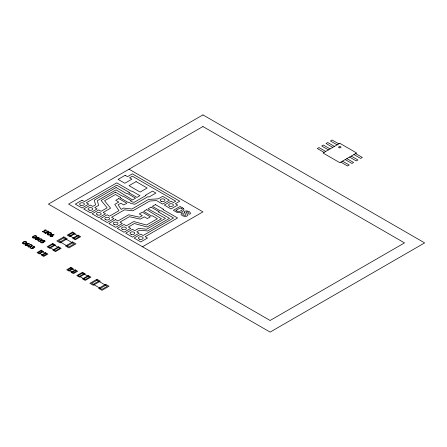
<?xml version="1.0" encoding="UTF-8"?>
<svg xmlns="http://www.w3.org/2000/svg" width="447" height="447" viewBox="0 0 447 447"><rect width="100%" height="100%" fill="white"/><g stroke="black" fill="none" stroke-linecap="round" stroke-linejoin="round"><path stroke-width="0.67" d="M43.309 240.179L43.7 240.207M33.139 248.353L33.296 248.214A1.05 0.603 0 0 0 33.402 247.906L33.268 247.632M46.27 230.188L45.655 229.914A6.783 3.917 0 0 1 45.158 229.887C43.901 229.881 45.471 230.356 45.041 230.389A19.785 11.421 0 0 1 44.694 230.568L44.018 230.915A15.377 8.879 0 0 0 43.622 231.127L43.543 231.172A4.911 2.833 0 0 0 43.264 231.362A4.436 2.559 0 0 1 42.985 231.552L42.258 231.574A2.118 1.224 0 0 0 42.381 231.652L43.672 232.138L43.42 231.775A4.582 2.648 0 0 0 43.689 231.591A3.565 2.056 0 0 1 44.035 231.362M39.342 253.175L42.197 251.527M49.751 247.549L54.121 245.029M69.911 235.91L73.939 233.585M60.166 241.928L65.541 238.821M42.7 255.114L45.555 253.466M73.939 238.24L77.974 235.91M54.121 250.069L58.49 247.549M67.223 245.995L72.598 242.894M69.067 270.34L71.928 268.692M72.431 272.279L75.286 270.631M79.482 276.352L83.852 273.827M83.852 278.872L88.215 276.352M142.47 246.772L202.938 211.861L129.032 169.195M93.255 284.303L98.631 281.197M100.312 288.376L105.688 285.27M25.987 243.302L24.121 243.978A1.436 0.827 0 0 1 23.043 243.833L22.965 243.794A2.045 1.185 0 0 1 22.73 243.665L22.59 243.565A1.358 0.782 0 0 1 22.356 243.062L22.384 242.933A1.961 1.134 0 0 1 22.445 242.805A4.034 2.33 0 0 1 23.44 241.989M31.441 246.453L29.575 247.124A1.436 0.827 0 0 1 28.496 246.979L28.418 246.945A2.045 1.185 0 0 1 28.178 246.811L27.988 246.66A1.358 0.782 0 0 1 27.803 246.208L27.837 246.085A1.961 1.134 0 0 1 27.893 245.956A4.034 2.33 0 0 1 28.893 245.135A2.872 1.659 0 0 1 30.172 244.671A2.179 1.257 0 0 1 30.491 244.643L30.703 244.638A1.514 0.877 0 0 1 31.625 244.822A1.805 1.039 0 0 1 31.916 244.99A1.453 0.838 0 0 1 32.223 245.587M43.119 240.369L41.856 240.983M44.035 231.367L44.292 231.233A19.059 11.002 0 0 1 44.756 231.01A15.561 8.985 0 0 0 45.398 230.691L45.544 230.607A3.336 1.922 0 0 0 45.683 230.518L45.806 230.434A2.481 1.43 0 0 1 46.102 230.261A2.09 1.207 0 0 0 46.27 230.188M41.75 241.034L42.515 241.335A1.062 0.615 0 0 1 42.979 241.38L43.476 241.637A0.581 0.335 0 0 1 43.56 241.782L42.8 242.442A1.352 0.782 0 0 1 42.336 242.542A1.408 0.81 0 0 1 42.074 242.553L41.951 242.548A1.067 0.615 0 0 1 41.493 242.453L41.001 241.978A3.168 1.827 0 0 1 41.012 241.877C40.414 241.073 40.09 242.805 41.336 242.794A1.598 0.922 0 0 0 42.024 242.905A1.827 1.056 0 0 0 42.901 242.799L43.376 242.62A2.883 1.665 0 0 0 43.745 242.397L44.147 241.777A1.09 0.626 0 0 0 44.046 241.531C42.532 241.101 42.946 240.285 44.303 241.028M30.586 247.482L31.027 247.767A0.955 0.553 0 0 0 31.363 248.18M33.156 246.515L33.553 246.571A0.905 0.52 0 0 1 33.916 246.694C35.173 248.152 31.106 246.297 32.754 247.744A0.967 0.559 0 0 1 32.765 247.917A0.855 0.497 0 0 1 32.676 248.085L32.424 248.269A0.643 0.369 0 0 1 32.156 248.342L32 248.353A0.911 0.525 0 0 1 31.407 248.23L31.346 248.197M51.573 235.195L51.226 235.144A1.509 0.872 0 0 0 50.975 235.256L50.455 235.765L50.695 236.172M26.697 244.107L26.345 244.051A1.509 0.872 0 0 0 26.099 244.168L25.591 244.638L25.814 245.085M33.385 247.66L34.765 247.258A0.983 0.564 0 0 0 34.821 247.051C34.872 246.286 32.597 245.85 33.056 246.498M52.545 235.133L53.048 235.597M44.678 240.771L43.946 240.363M338.82 143.884L332.104 140.006L330.422 140.978L337.139 144.856M355.616 153.584L362.333 157.461L360.656 158.434L353.935 154.55M334.451 146.404L327.735 142.526L326.053 143.498L332.775 147.376M351.247 156.104L357.969 159.981L356.287 160.954L349.571 157.076M330.087 148.929L323.365 145.046L321.689 146.018L328.405 149.896M346.883 158.624L353.599 162.501L351.923 163.473L345.201 159.596M325.718 151.449L319.002 147.571L317.32 148.538L324.041 152.416M342.514 161.143L349.236 165.027L347.554 165.993L340.837 162.116M182.51 207.877L180.046 206.453L173.369 210.308L175.906 211.772A5.973 3.447 0 0 0 177.319 212.426A3.447 1.989 0 0 0 178.716 212.632A4.252 2.453 0 0 0 180.605 212.342C182.052 211.928 184.985 210.526 183.65 208.682M176.867 211.034L175.855 210.453L180.292 207.889L181.275 208.458A9.538 5.509 0 0 1 181.8 208.799M44.745 240.804L45.058 240.994A0.978 0.564 0 0 0 45.192 241.056L45.113 241.397L44.326 241.045M41.442 239.318C42.286 240.24 40.085 240.933 39.353 240.955A0.855 0.497 0 0 1 38.867 240.86L38.503 240.296L39.403 239.525A2.19 1.263 0 0 1 40.459 239.167L40.694 239.156A0.978 0.564 0 0 1 41.442 239.318M45.683 233.485L45.644 233.457A4.962 2.866 0 0 0 45.499 233.379L45.097 233.166A5.04 2.911 0 0 1 44.951 233.088A3.107 1.794 0 0 0 44.678 232.96A3.107 1.794 0 0 1 44.409 232.831M44.259 232.714L44.326 232.474A2.341 1.352 0 0 1 44.476 232.379L45.136 232.122A1.425 0.821 0 0 1 45.566 232.066L47.382 232.205A1.218 0.704 0 0 0 47.611 232.2A0.995 0.576 0 0 0 48.114 232.071L48.215 231.714A0.782 0.453 0 0 0 48.041 231.552A0.989 0.57 0 0 0 47.544 231.401L46.639 231.166L47.684 231.071A1.749 1.011 0 0 1 47.863 231.099A1.503 0.866 0 0 1 48.449 231.306L48.611 231.412A1.503 0.866 0 0 1 48.879 231.775M45.773 233.58L46.309 233.429A1.218 0.704 0 0 0 46.052 233.217L45.063 232.529A1.134 0.654 0 0 1 45.488 232.423L47.639 232.563A1.648 0.95 0 0 0 48.639 232.272L48.717 232.228A0.855 0.492 0 0 0 48.896 231.993L48.885 231.781M32.251 245.587A2.57 1.481 0 0 1 31.424 246.442M26.786 244.146A1.084 0.626 0 0 1 27.468 245.034M27.328 244.995A1.134 0.654 0 0 1 25.742 245.146M33.139 248.353A1.754 1.011 0 0 1 32.888 248.504L32.776 248.554A1.335 0.771 0 0 1 32.262 248.677L31.681 248.672A1.402 0.81 0 0 1 31.161 248.543L30.782 248.336A1.721 0.995 0 0 1 30.48 248.012L30.424 247.822A1.078 0.626 0 0 1 30.525 247.532M26.803 242.442A2.57 1.481 0 0 1 25.971 243.291M26.77 242.436A1.453 0.838 0 0 0 26.474 241.838A1.805 1.039 0 0 0 26.172 241.676A1.514 0.877 0 0 0 25.25 241.486L25.038 241.497A2.179 1.257 0 0 0 24.725 241.531A2.872 1.659 0 0 0 23.428 241.978M32.491 236.983A4.034 2.33 0 0 1 33.519 236.172A2.872 1.659 0 0 1 34.793 235.703A2.179 1.257 0 0 1 35.117 235.675L35.33 235.67A1.514 0.877 0 0 1 36.252 235.854A1.805 1.039 0 0 1 36.542 236.022A1.453 0.838 0 0 1 36.85 236.619A2.57 1.481 0 0 1 36.051 237.474L34.201 238.162A1.436 0.827 0 0 1 33.123 238.016L33.039 237.977A2.045 1.185 0 0 1 32.804 237.843L32.614 237.692A1.358 0.782 0 0 1 32.43 237.24L32.463 237.117A1.961 1.134 0 0 1 32.519 236.988M37.319 239.374A1.101 0.637 0 0 1 35.615 239.005A0.687 0.397 0 0 1 35.782 238.592L37.213 238.508A2.174 1.252 0 0 1 37.47 238.899A0.821 0.475 0 0 1 37.224 239.296M37.939 240.128A4.034 2.33 0 0 1 38.973 239.318A2.872 1.659 0 0 1 40.247 238.849A2.179 1.257 0 0 1 40.571 238.827L40.783 238.821A1.514 0.877 0 0 1 41.705 239.005A1.805 1.039 0 0 1 41.99 239.173A1.453 0.838 0 0 1 42.303 239.765A2.57 1.481 0 0 1 41.504 240.62L39.654 241.307A1.436 0.827 0 0 1 38.571 241.162L38.492 241.123A2.045 1.185 0 0 1 38.258 240.994L38.068 240.844A1.358 0.782 0 0 1 37.883 240.391L37.911 240.262A1.961 1.134 0 0 1 37.973 240.134M38.017 237.603A0.944 0.542 0 0 1 38.878 238.027A0.81 0.469 0 0 1 38.615 238.324L37.587 238.273L37.492 237.731A0.799 0.464 0 0 1 38.017 237.575M43.247 240.251A1.056 0.609 0 0 1 43.136 240.374M51.662 235.234A1.084 0.626 0 0 1 52.349 236.128M52.204 236.083A1.134 0.654 0 0 1 50.617 236.234M53.048 235.597A1.173 0.676 0 0 1 53.009 235.982L51.902 236.614A1.52 0.877 0 0 1 51.293 236.67A1.375 0.793 0 0 1 50.841 236.608L49.902 236.05A1.185 0.682 0 0 1 49.846 235.77C50.556 233.58 57.758 234.608 51.835 234.921A2.637 1.525 0 0 1 52.556 235.128M51.679 233.53A2.57 1.481 0 0 1 50.852 234.384L49.002 235.066A1.436 0.827 0 0 1 47.918 234.921L47.84 234.882A2.045 1.185 0 0 1 47.605 234.753L47.416 234.602A1.358 0.782 0 0 1 47.231 234.15L47.259 234.027A1.961 1.134 0 0 1 47.321 233.898M51.651 233.53A1.453 0.838 0 0 0 51.349 232.926A1.805 1.039 0 0 0 51.053 232.764A1.514 0.877 0 0 0 50.131 232.574L49.919 232.585A2.179 1.257 0 0 0 49.6 232.619M49.595 232.613A2.872 1.659 0 0 0 48.304 233.071A4.034 2.33 0 0 0 47.287 233.887M182.488 207.889A7.225 4.174 0 0 1 183.678 208.671M176.878 211.023A6.046 3.487 0 0 0 177.733 211.476L179.722 211.403L182.024 210.017A2.051 1.185 0 0 0 181.979 208.866M184.175 212.264L185.734 214.404A2.883 1.665 0 0 1 185.874 214.582L185.974 214.851A0.81 0.469 0 0 1 185.818 215.13L185.768 215.163A1.067 0.615 0 0 1 185.516 215.286A1.017 0.587 0 0 1 185.293 215.348L183.834 215.136A3.643 2.101 0 0 1 183.376 214.884L182.873 214.331A1.553 0.894 0 0 1 182.862 214.046L183.32 213.42L181.912 212.75L181.013 214.012A2.855 1.648 0 0 0 181.136 214.554L182.069 215.465A7.672 4.431 0 0 0 182.795 215.879L184.667 216.443A2.615 1.509 0 0 0 185.689 216.426L186.081 216.359A2.755 1.587 0 0 0 187.075 215.99L187.874 215.23A2.593 1.497 0 0 0 187.902 214.621L186.097 212.42A0.905 0.52 0 0 1 186.075 212.247L186.092 212.196A0.676 0.391 0 0 1 186.226 212.034A0.788 0.453 0 0 1 186.416 211.934A0.654 0.38 0 0 1 186.723 211.878C189.142 211.716 188.064 214.007 189.668 214.258L190.333 213.66A2.671 1.542 0 0 0 190.517 213.174L189.506 211.777L186.919 210.878A2.391 1.38 0 0 0 186.175 210.906L185.818 210.967A2.464 1.425 0 0 0 184.924 211.297A2.727 1.576 0 0 0 184.577 211.537A2.403 1.386 0 0 0 184.259 211.956L184.175 212.264M26.194 242.347L25.334 243.174L23.82 243.626A0.855 0.497 0 0 1 23.333 243.531L22.97 242.967L23.87 242.196A2.19 1.263 0 0 1 24.931 241.838L25.161 241.827A0.978 0.564 0 0 1 25.915 241.989L26.194 242.347M31.648 245.492L30.787 246.319L29.273 246.778A0.855 0.497 0 0 1 28.787 246.677L28.424 246.113L29.323 245.342A2.19 1.263 0 0 1 30.385 244.984L30.614 244.973A0.978 0.564 0 0 1 31.368 245.135L31.648 245.492M36.274 236.524L35.408 237.357L33.899 237.81A0.855 0.497 0 0 1 33.413 237.715L33.05 237.145L33.95 236.374A2.19 1.263 0 0 1 35.011 236.022L35.24 236.01A0.978 0.564 0 0 1 35.989 236.167L36.274 236.558M51.07 233.435L50.209 234.262L48.695 234.72A0.855 0.497 0 0 1 48.215 234.619L47.851 234.055L48.745 233.284A2.19 1.263 0 0 1 49.807 232.926L50.042 232.915A0.978 0.564 0 0 1 50.79 233.077L51.07 233.435M29.267 243.526L26.569 243.559L24.971 244.682A1.185 0.682 0 0 0 25.026 244.962L25.96 245.52A1.375 0.793 0 0 0 26.412 245.582A1.52 0.877 0 0 0 27.021 245.526L28.133 244.895A1.173 0.676 0 0 0 28.167 244.509L27.692 244.056A2.637 1.525 0 0 0 26.954 243.844L29.262 243.576M36.771 237.843L36.615 238.072A1.157 0.665 0 0 0 36.067 238.1L35.056 238.648A1.028 0.592 0 0 0 35 238.871L35.682 239.558L36.861 239.821A1.112 0.643 0 0 0 37.257 239.754C38.297 239.799 37.749 238.458 38.431 238.748A0.609 0.352 0 0 0 38.666 238.726L39.487 238.055L38.688 237.379A1.397 0.81 0 0 0 38.191 237.284L37.777 237.284A1.19 0.687 0 0 0 37.291 237.391A1.38 0.793 0 0 0 36.978 237.558L36.9 237.625A0.961 0.559 0 0 0 36.771 237.843M202.938 114.89L48.41 204.106L270.122 332.11L424.65 242.894L202.938 114.89M202.938 126.529L68.564 204.106L270.122 320.471L404.496 242.894L202.938 126.529M82.002 200.228L75.286 204.106L82.002 207.984L88.724 204.106L86.372 202.748L116.773 185.198L129.367 192.467L128.865 192.758L136.927 197.412L139.95 195.669L131.887 191.014L131.384 191.305L116.773 182.868L84.354 201.586L82.002 200.228M125.171 175.302L118.114 179.376L124.836 183.259L131.887 179.186L129.535 177.828L132.39 176.179L175.727 201.195L173.375 202.552L171.022 201.195L164.306 205.072L171.022 208.956L177.744 205.072L175.392 203.715L179.755 201.195L132.39 173.849L127.524 176.66L125.171 175.302M116.097 187.522L94.25 200.139L95.591 204.793L92.752 206.43L90.4 205.072L83.684 208.956L90.4 212.833L97.122 208.956L94.77 207.598L98.647 205.357L97.301 200.703L116.097 189.852L132.558 199.938L135.586 198.189L127.524 193.534L127.015 193.825L116.097 187.522M115.427 192.176L101.111 200.44L107.157 207.81L101.151 211.28L98.798 209.922L92.082 213.8L98.798 217.683L105.52 213.8L103.168 212.442L110.593 208.157L104.548 200.787L115.427 194.506L120.634 197.513L120.131 197.803L128.194 202.457L128.697 202.167L130.748 203.351L134.743 204.301L148.013 196.641L148.851 197.121L155.908 193.048L152.55 191.109L145.493 195.183L145.996 195.473L134.072 202.362L132.357 201.955L130.714 201.005L131.217 200.709L123.154 196.054L122.651 196.345L115.427 192.176M136.089 181.605L129.032 185.678L140.118 192.081L147.175 188.008L136.089 181.605M118.785 198.58L115.762 200.323L118.785 202.066L114.773 204.385L118.975 210.688L109.549 216.13L107.196 214.772L100.48 218.65L107.196 222.528L113.918 218.65L111.566 217.292L124.462 209.85L132.86 210.816L149.846 201.01L156.528 200.586L162.624 204.106L169.346 200.228L162.624 196.345L158.361 198.809L148.533 199.44L131.926 209.028L123.523 208.062L121.176 209.414L118.097 204.793L120.802 203.234L123.825 204.977L126.847 203.234L118.785 198.58M63.865 236.882L56.808 240.955L60.166 242.894L67.223 238.821L63.865 236.882M41.185 250.169L36.989 252.594L39.342 253.952L43.538 251.527L41.185 250.169M52.78 243.475L47.069 246.772L49.751 248.325L55.467 245.029L52.78 243.475M72.598 232.032L67.223 235.139L69.911 236.686L75.286 233.585L72.598 232.032M41.185 250.946L38.33 252.594L43.705 255.695L46.561 254.047L41.185 250.946M52.78 244.252L48.41 246.772L55.467 250.845L59.831 248.325L52.78 244.252M63.865 237.854L58.49 240.955L68.899 246.967L74.275 243.866L63.865 237.854M72.598 232.809L68.564 235.139L75.286 239.016L79.315 236.686L72.598 232.809M45.555 252.689L41.353 255.114L43.705 256.472L47.907 254.047L45.555 252.689M77.974 235.139L72.598 238.24L75.286 239.793L80.661 236.686L77.974 235.139M58.49 246.772L52.78 250.069L55.467 251.622L61.178 248.325L58.49 246.772M72.598 241.928L65.541 245.995L68.899 247.94L75.956 243.866L72.598 241.928M115.594 219.622L108.878 223.5L115.594 227.378L122.316 223.5L119.964 222.142L129.384 216.7L140.302 219.125L144.32 216.806L147.342 218.555L150.365 216.806L142.302 212.152L139.28 213.901L142.302 215.644L139.598 217.208L128.68 214.783L117.947 220.98L115.594 219.622M146.672 209.632L143.643 211.381L151.706 216.035L152.215 215.745L157.417 218.751L146.538 225.031L133.776 221.539L126.345 225.83L123.992 224.472L117.276 228.35L123.992 232.228L130.714 228.35L128.362 226.992L134.368 223.522L147.136 227.015L161.451 218.751L146.672 209.632M151.036 207.112L148.013 208.855L165.479 218.359L146.683 229.21L138.62 228.439L134.743 230.674L132.39 229.317L125.674 233.2L132.39 237.078L139.112 233.2L136.76 231.842L139.598 230.199L147.661 230.976L169.514 218.359L158.596 212.057L159.098 211.766L151.036 207.112M155.405 204.592L152.382 206.335L160.445 210.99L160.948 210.699L173.542 217.974L143.141 235.524L140.788 234.167L134.072 238.044L140.788 241.928L147.51 238.044L145.158 236.686L177.576 217.974L162.959 209.537L163.468 209.246L155.405 204.592M70.917 267.334L66.72 269.759L69.067 271.111L73.269 268.692L70.917 267.334M70.917 268.105L68.061 269.759L73.437 272.86L76.292 271.212L70.917 268.105M75.286 269.854L71.084 272.279L73.437 273.637L77.638 271.212L75.286 269.854M82.505 272.279L76.795 275.575L79.482 277.129L85.193 273.827L82.505 272.279M82.505 273.056L78.141 275.575L85.193 279.649L89.562 277.129L82.505 273.056M88.215 275.575L82.505 278.872L85.193 280.425L90.903 277.129L88.215 275.575M96.954 279.258L89.897 283.331L93.255 285.27L100.312 281.197L96.954 279.258M96.954 280.23L91.579 283.331L101.989 289.343L107.364 286.242L96.954 280.23M339.826 143.303L323.03 153.003L339.826 162.697L356.622 153.003L339.826 143.303M105.688 284.303L98.631 288.376L101.989 290.315L109.046 286.242L105.688 284.303M89.216 210.14A2.375 1.369 0 0 0 92.775 208.956A2.375 1.369 0 0 0 89.216 207.766A2.375 1.369 0 0 0 89.216 210.14M97.614 214.99A2.375 1.369 0 0 0 101.173 213.8A2.375 1.369 0 0 0 97.614 212.616A2.375 1.369 0 0 0 97.614 214.99M105.866 219.784A2.375 1.369 0 0 0 109.565 218.751A2.375 1.369 0 0 0 106.162 217.415A2.375 1.369 0 0 0 105.866 219.784M114.41 224.69A2.375 1.369 0 0 0 117.969 223.5A2.375 1.369 0 0 0 114.41 222.31A2.375 1.369 0 0 0 114.41 224.69M131.206 234.384A2.375 1.369 0 0 0 134.765 233.2A2.375 1.369 0 0 0 131.206 232.01A2.375 1.369 0 0 0 131.206 234.384M139.604 239.234A2.375 1.369 0 0 0 143.169 238.044A2.375 1.369 0 0 0 139.604 236.86A2.375 1.369 0 0 0 139.604 239.234M122.808 229.534A2.375 1.369 0 0 0 126.367 228.35A2.375 1.369 0 0 0 122.808 227.16A2.375 1.369 0 0 0 122.808 229.534M80.818 205.29A2.375 1.369 0 0 0 84.377 204.106A2.375 1.369 0 0 0 80.818 202.916A2.375 1.369 0 0 0 80.818 205.29M339.161 147.75A1.19 0.687 0 0 0 341.011 147.231A1.19 0.687 0 0 0 339.307 146.566A1.19 0.687 0 0 0 339.161 147.75M161.44 201.413A2.375 1.369 0 0 0 164.999 200.228A2.375 1.369 0 0 0 161.44 199.038A2.375 1.369 0 0 0 161.44 201.413M169.692 206.212A2.375 1.369 0 0 0 173.391 205.173A2.375 1.369 0 0 0 169.989 203.843A2.375 1.369 0 0 0 169.692 206.212"/></g></svg>
